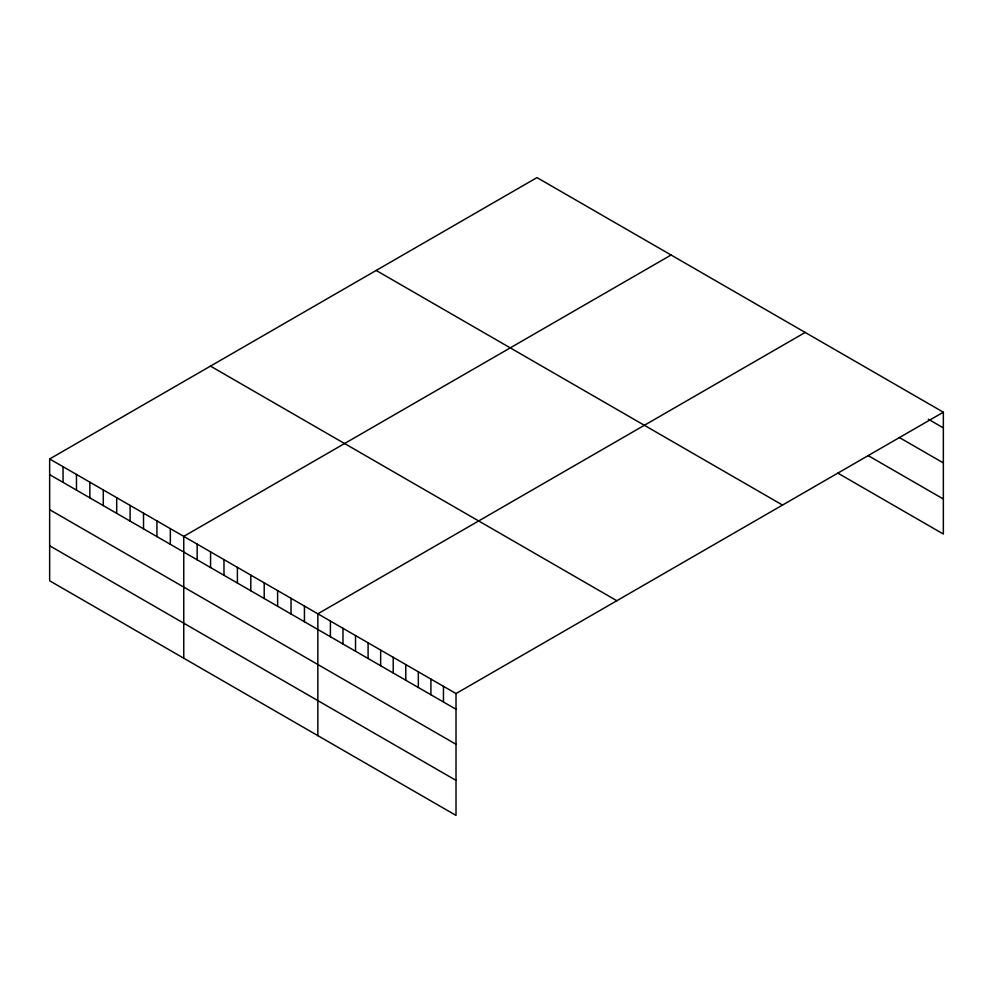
<?xml version="1.0" encoding="UTF-8"?>
<svg xmlns="http://www.w3.org/2000/svg" width="993" height="993" viewBox="0 0 993 993"><rect width="100%" height="100%" fill="white"/><g stroke="black" fill="none" stroke-linecap="round" stroke-linejoin="round"><path stroke-width="1.49" d="M49.65 458.965L456.01 693.573L456.01 815.402L49.65 580.793L49.65 458.965L536.99 177.598L943.35 412.207L943.35 534.035L837.844 473.127M671.082 255.015L183.755 536.381L183.755 658.21M805.186 332.444L317.847 613.798L317.847 735.639M456.01 693.573L943.35 412.207M928.281 419.195L943.35 427.896M899.385 437.541L943.35 462.924M867.994 455.502L943.35 499.007M376.161 270.444L782.534 505.065M210.466 366.107L616.839 600.728M49.65 474.642L456.01 709.25M49.65 509.67L456.01 744.278M49.65 545.765L456.01 780.374M443.461 686.324L443.461 702.001M430.9 679.063L430.9 694.752M418.338 671.814L418.338 687.504M405.777 664.565L405.777 680.242M393.216 657.316L393.216 672.993M380.654 650.067L380.654 665.744M368.093 642.806L368.093 658.496M355.531 635.557L355.531 651.247M342.97 628.308L342.97 643.985M330.408 621.059L330.408 636.736M304.441 606.065L304.441 621.742M291.036 598.32L291.036 613.997M277.618 590.574L277.618 606.264M264.212 582.829L264.212 598.518M250.807 575.096L250.807 590.773M237.389 567.351L237.389 583.028M223.984 559.605L223.984 575.295M210.566 551.86L210.566 567.549M197.16 544.127L197.16 559.804M170.337 528.636L170.337 544.325M156.931 520.891L156.931 536.58M143.526 513.158L143.526 528.835M130.108 505.412L130.108 521.089M116.702 497.667L116.702 513.356M103.284 489.921L103.284 505.611M89.879 482.188L89.879 497.865M76.473 474.443L76.473 490.12M63.055 466.698L63.055 482.387"/></g></svg>
